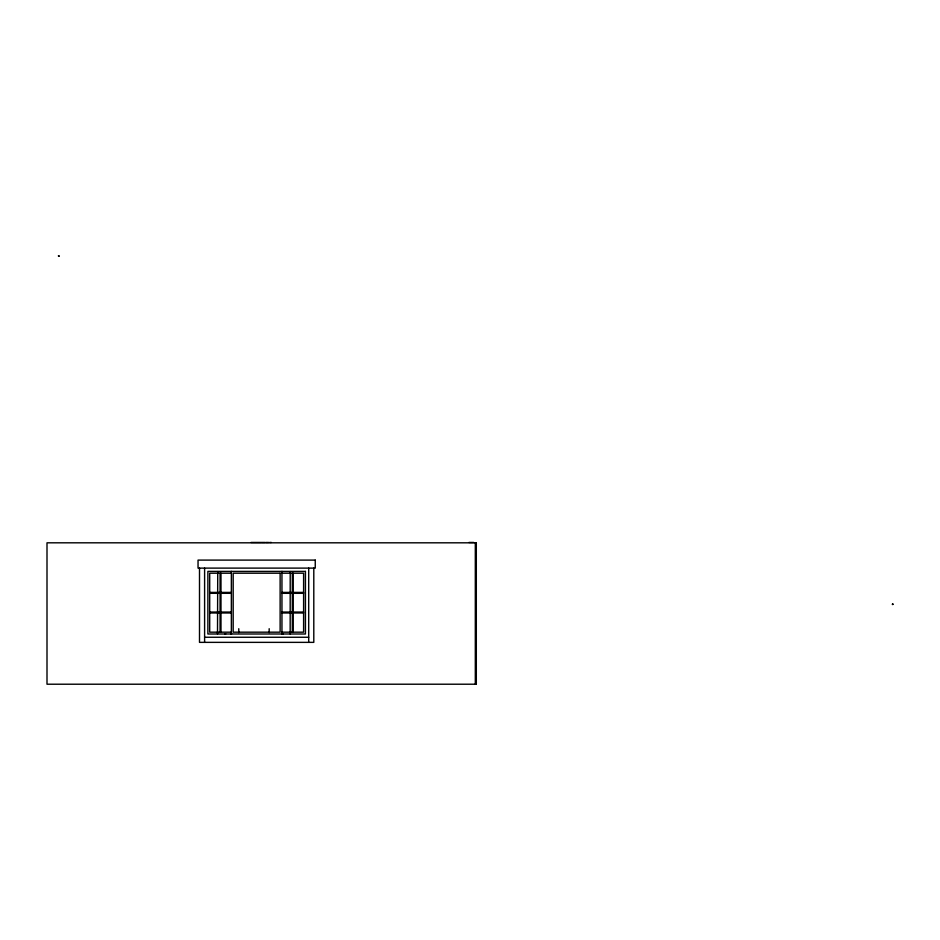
<?xml version="1.0" encoding="UTF-8"?>
<svg xmlns="http://www.w3.org/2000/svg" width="940" height="940" viewBox="0 0 940 940"><rect width="100%" height="100%" fill="white"/><g stroke="black" fill="none" stroke-linecap="round" stroke-linejoin="round"><path stroke-width="1.41" d="M217.504 633.948L217.739 571.579M269.157 632.644L269.181 628.707M231.557 633.913L230.606 633.924M283.199 633.913L282.247 633.924M225.718 633.924L224.754 633.913M59.032 255.856L58.421 255.856L59.032 256.279M250.98 542.451L261.543 542.451M262.013 542.451L264.963 542.451M265.679 542.451L268.64 542.451M269.592 542.451L271.331 542.451M468.931 542.451L473.678 542.451M231.358 573.2L209.702 573.2L209.702 632.173L231.358 632.173M281.953 573.2L303.608 573.2L303.608 632.173L281.953 632.173M209.702 592.4L231.358 592.4M281.953 592.4L303.608 592.4M209.702 593.316L231.358 593.316M281.953 593.316L303.608 593.316M892.389 604.091L893 604.091L892.389 604.514M209.702 612.058L231.358 612.058M281.953 612.058L303.608 612.058M209.702 612.974L231.358 612.974M281.953 612.974L303.608 612.974M204.603 637.261L308.696 637.261M290.166 633.948L290.213 571.579M238.772 628.707L238.795 632.644M892.824 604.091L892.859 604.514M475.946 542.815L475.946 684.214M475.311 542.815L475.311 684.214M313.796 568.113L313.796 642.361L199.503 642.361L199.503 568.113M308.696 568.113L308.696 642.361M293.233 573.2L293.233 632.173M292.317 573.2L292.317 632.173M281.953 571.391L281.953 633.995M231.358 571.391L231.358 633.995M220.982 573.2L220.982 632.173M220.078 573.2L220.078 632.173M204.603 568.113L204.603 642.361M58.597 255.856L58.574 256.279M476.31 542.815L47 542.815L47 684.214L476.31 684.214L476.31 542.815M315.252 560.099L198.046 560.099L198.046 568.113L315.252 568.113L315.252 560.099M305.43 571.391L207.881 571.391L207.881 633.995L305.43 633.995L305.43 571.391M280.132 573.2L233.179 573.2L233.179 632.173L280.132 632.173L280.132 573.2"/></g></svg>
